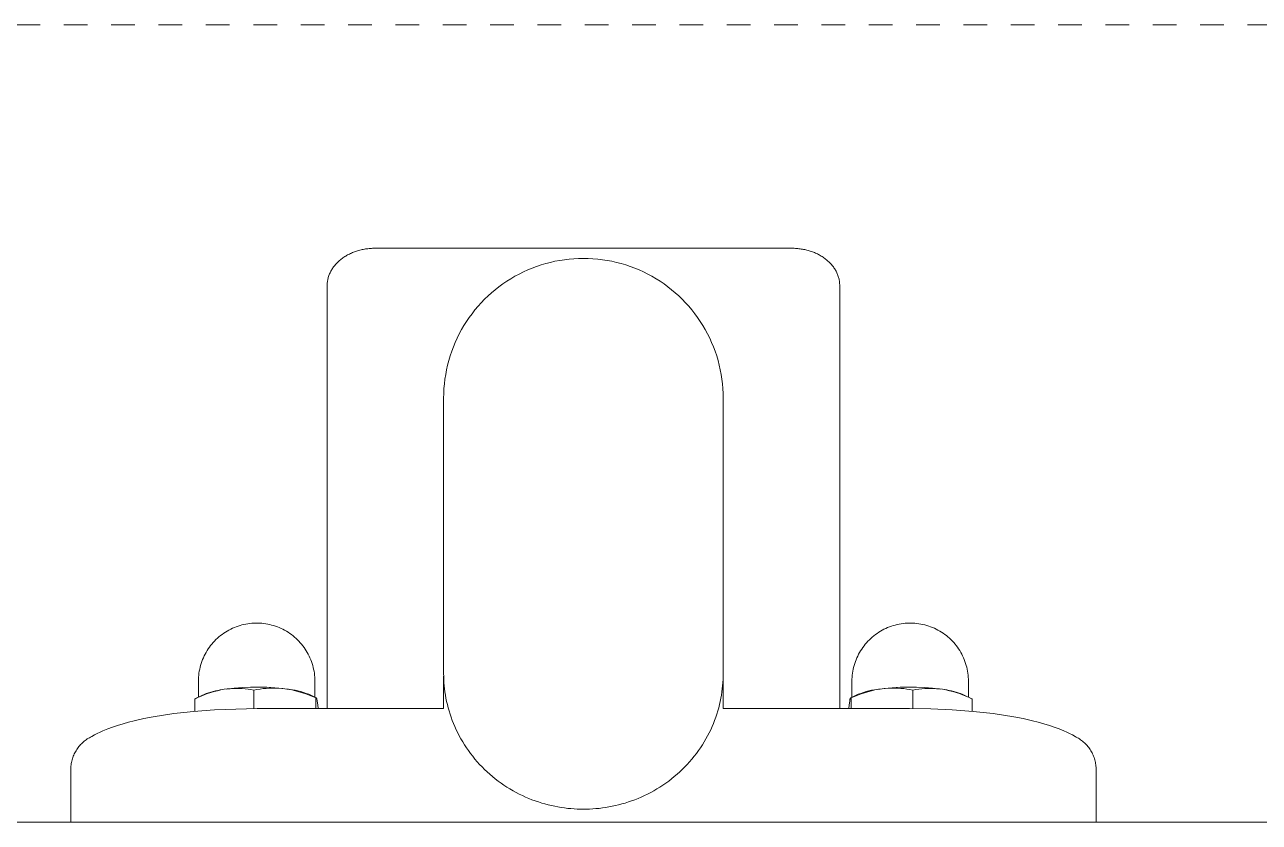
# Model space of a CAD drawing. Header units: inches. Extents: x -10 to 169, y -3 to 129.
# Drawn here: x 58.13 to 63.35, y 68.15 to 71.52 of the extents above; entities that cross this region are included whole.
import ezdxf

# ---------------------------------------------------------------- set-up
doc = ezdxf.new("R2010")
doc.units = ezdxf.units.IN
doc.linetypes.add('HIDDEN', pattern=[1.905, 1.27, -0.635])
doc.layers.add('ZANO_R', color=7, linetype='Continuous', lineweight=0)
doc.layers.add('ZANO_R_przerywana', color=250, linetype='HIDDEN', lineweight=0)

msp = doc.modelspace()

# ---------------------------------------------------------------- linework, layer by layer
at = {"layer": 'ZANO_R'}
for p, q in [((59.54915, 70.567), (59.55393, 70.56818)), ((59.55393, 70.56818), (59.55873, 70.56927)), ((59.55873, 70.56927), (59.56355, 70.57026)), ((59.56355, 70.57026), (59.56839, 70.57115)), ((59.56839, 70.57115), (59.57324, 70.57195)), ((59.57324, 70.57195), (59.57811, 70.57266)), ((59.57811, 70.57266), (59.583, 70.57327)), ((59.583, 70.57327), (59.58789, 70.57378)), ((59.58789, 70.57378), (59.5928, 70.57421)), ((59.5928, 70.57421), (59.59771, 70.57453)), ((59.59771, 70.57453), (59.60263, 70.57477)), ((59.60263, 70.57477), (59.60755, 70.57491)), ((59.60755, 70.57491), (59.61247, 70.57496)), ((59.61247, 70.57496), (59.82155, 70.57496)), ((59.82155, 70.57496), (59.85975, 70.57496)), ((59.85975, 70.57496), (61.12716, 70.57496)), ((61.12716, 70.57496), (61.16535, 70.57496)), ((61.16535, 70.57496), (61.37443, 70.57496)), ((61.37443, 70.57496), (61.37936, 70.57491)), ((61.37936, 70.57491), (61.38428, 70.57478)), ((61.38428, 70.57478), (61.38921, 70.57454)), ((61.38921, 70.57454), (61.39412, 70.57421)), ((61.39412, 70.57421), (61.39903, 70.57379)), ((61.39903, 70.57379), (61.40394, 70.57327)), ((61.40394, 70.57327), (61.40883, 70.57265)), ((61.40883, 70.57265), (61.41371, 70.57194)), ((61.41371, 70.57194), (61.41856, 70.57114)), ((61.41856, 70.57114), (61.42339, 70.57025)), ((61.42339, 70.57025), (61.42821, 70.56926)), ((61.42821, 70.56926), (61.433, 70.56817)), ((61.433, 70.56817), (61.43777, 70.56699)), ((59.45416, 70.51506), (59.45722, 70.51801)), ((59.45722, 70.51801), (59.46035, 70.52088)), ((59.46035, 70.52088), (59.46355, 70.52368)), ((59.46355, 70.52368), (59.46681, 70.5264)), ((59.46681, 70.5264), (59.47013, 70.52905)), ((59.47013, 70.52905), (59.47379, 70.53182)), ((59.47379, 70.53182), (59.47752, 70.53451)), ((59.47752, 70.53451), (59.4813, 70.53711)), ((59.4813, 70.53711), (59.48515, 70.53961)), ((59.48515, 70.53961), (59.48905, 70.54203)), ((59.48905, 70.54203), (59.493, 70.54436)), ((59.493, 70.54436), (59.49701, 70.5466)), ((59.49701, 70.5466), (59.50107, 70.54876)), ((59.50107, 70.54876), (59.50517, 70.55082)), ((59.50517, 70.55082), (59.50932, 70.5528)), ((59.50932, 70.5528), (59.5135, 70.5547)), ((59.5135, 70.5547), (59.51773, 70.5565)), ((59.51773, 70.5565), (59.52199, 70.55822)), ((59.52199, 70.55822), (59.52629, 70.55985)), ((59.52629, 70.55985), (59.53062, 70.5614)), ((59.53062, 70.5614), (59.53498, 70.56287)), ((59.53498, 70.56287), (59.53967, 70.56434)), ((59.53967, 70.56434), (59.5444, 70.56572)), ((59.5444, 70.56572), (59.54915, 70.567)), ((60.33413, 70.51043), (60.35363, 70.51554)), ((60.35363, 70.51554), (60.3733, 70.51998)), ((60.3733, 70.51998), (60.39311, 70.52374)), ((60.39311, 70.52374), (60.41304, 70.52683)), ((60.41304, 70.52683), (60.43306, 70.52924)), ((60.43306, 70.52924), (60.45315, 70.53096)), ((60.45315, 70.53096), (60.47329, 70.53199)), ((60.47329, 70.53199), (60.49345, 70.53233)), ((60.49345, 70.53233), (60.51362, 70.53199)), ((60.51362, 70.53199), (60.53375, 70.53096)), ((60.53375, 70.53096), (60.55385, 70.52924)), ((60.55385, 70.52924), (60.57387, 70.52683)), ((60.57387, 70.52683), (60.59379, 70.52374)), ((60.59379, 70.52374), (60.6136, 70.51998)), ((60.6136, 70.51998), (60.63328, 70.51554)), ((60.63328, 70.51554), (60.65278, 70.51043)), ((61.43777, 70.56699), (61.44252, 70.56571)), ((61.44252, 70.56571), (61.44724, 70.56434)), ((61.44724, 70.56434), (61.45193, 70.56287)), ((61.45193, 70.56287), (61.45629, 70.56141)), ((61.45629, 70.56141), (61.46061, 70.55986)), ((61.46061, 70.55986), (61.46491, 70.55822)), ((61.46491, 70.55822), (61.46917, 70.5565)), ((61.46917, 70.5565), (61.4734, 70.5547)), ((61.4734, 70.5547), (61.47759, 70.55281)), ((61.47759, 70.55281), (61.48174, 70.55083)), ((61.48174, 70.55083), (61.48584, 70.54876)), ((61.48584, 70.54876), (61.4899, 70.5466)), ((61.4899, 70.5466), (61.4939, 70.54436)), ((61.4939, 70.54436), (61.49786, 70.54203)), ((61.49786, 70.54203), (61.50176, 70.53961)), ((61.50176, 70.53961), (61.50561, 70.5371)), ((61.50561, 70.5371), (61.50939, 70.53451)), ((61.50939, 70.53451), (61.51312, 70.53182)), ((61.51312, 70.53182), (61.51677, 70.52905)), ((61.51677, 70.52905), (61.5201, 70.5264)), ((61.5201, 70.5264), (61.52336, 70.52368)), ((61.52336, 70.52368), (61.52656, 70.52088)), ((61.52656, 70.52088), (61.52968, 70.51801)), ((61.52968, 70.51801), (61.53274, 70.51506)), ((59.41824, 70.45991), (59.41966, 70.4637)), ((59.41966, 70.4637), (59.4212, 70.46744)), ((59.4212, 70.46744), (59.42285, 70.47114)), ((59.42285, 70.47114), (59.42461, 70.47478)), ((59.42461, 70.47478), (59.42647, 70.47837)), ((59.42647, 70.47837), (59.4285, 70.48202)), ((59.4285, 70.48202), (59.43063, 70.48561)), ((59.43063, 70.48561), (59.43286, 70.48913)), ((59.43286, 70.48913), (59.4352, 70.49259)), ((59.4352, 70.49259), (59.43763, 70.49599)), ((59.43763, 70.49599), (59.44015, 70.49931)), ((59.44015, 70.49931), (59.44276, 70.50257)), ((59.44276, 70.50257), (59.44545, 70.50576)), ((59.44545, 70.50576), (59.44827, 70.50894)), ((59.44827, 70.50894), (59.45118, 70.51203)), ((59.45118, 70.51203), (59.45416, 70.51506)), ((60.20402, 70.45654), (60.22176, 70.46612)), ((60.22176, 70.46612), (60.23982, 70.47509)), ((60.23982, 70.47509), (60.25818, 70.48344)), ((60.25818, 70.48344), (60.27681, 70.49116)), ((60.27681, 70.49116), (60.29569, 70.49823)), ((60.29569, 70.49823), (60.3148, 70.50466)), ((60.3148, 70.50466), (60.33413, 70.51043)), ((60.65278, 70.51043), (60.6721, 70.50466)), ((60.6721, 70.50466), (60.69122, 70.49823)), ((60.69122, 70.49823), (60.7101, 70.49116)), ((60.7101, 70.49116), (60.72873, 70.48344)), ((60.72873, 70.48344), (60.74709, 70.47509)), ((60.74709, 70.47509), (60.76515, 70.46612)), ((60.76515, 70.46612), (60.78289, 70.45654)), ((61.53274, 70.51506), (61.53573, 70.51204)), ((61.53573, 70.51204), (61.53863, 70.50894)), ((61.53863, 70.50894), (61.54146, 70.50577)), ((61.54146, 70.50577), (61.54415, 70.50258)), ((61.54415, 70.50258), (61.54676, 70.49932)), ((61.54676, 70.49932), (61.54928, 70.49599)), ((61.54928, 70.49599), (61.55171, 70.49259)), ((61.55171, 70.49259), (61.55404, 70.48913)), ((61.55404, 70.48913), (61.55628, 70.48561)), ((61.55628, 70.48561), (61.55841, 70.48202)), ((61.55841, 70.48202), (61.56044, 70.47837)), ((61.56044, 70.47837), (61.5623, 70.47478)), ((61.5623, 70.47478), (61.56406, 70.47114)), ((61.56406, 70.47114), (61.56571, 70.46744)), ((61.56571, 70.46744), (61.56725, 70.4637)), ((61.56725, 70.4637), (61.56867, 70.45991)), ((59.41078, 70.41748), (59.41084, 70.42137)), ((59.41078, 69.197), (59.41078, 70.41748)), ((59.41084, 70.42137), (59.41103, 70.42526)), ((59.41103, 70.42526), (59.41134, 70.42914)), ((59.41134, 70.42914), (59.41177, 70.43301)), ((59.41177, 70.43301), (59.41231, 70.43687)), ((59.41231, 70.43687), (59.41298, 70.44071)), ((59.41298, 70.44071), (59.41377, 70.44452)), ((59.41377, 70.44452), (59.41468, 70.44831)), ((59.41468, 70.44831), (59.41574, 70.45221)), ((59.41574, 70.45221), (59.41693, 70.45608)), ((59.41693, 70.45608), (59.41824, 70.45991)), ((60.12076, 70.39988), (60.13662, 70.41234)), ((60.13662, 70.41234), (60.15289, 70.42424)), ((60.15289, 70.42424), (60.16957, 70.43559)), ((60.16957, 70.43559), (60.18661, 70.44636)), ((60.18661, 70.44636), (60.20402, 70.45654)), ((60.78289, 70.45654), (60.80029, 70.44636)), ((60.80029, 70.44636), (60.81734, 70.43559)), ((60.81734, 70.43559), (60.83401, 70.42424)), ((60.83401, 70.42424), (60.85029, 70.41234)), ((60.85029, 70.41234), (60.86614, 70.39988)), ((61.56867, 70.45991), (61.56998, 70.45608)), ((61.56998, 70.45608), (61.57117, 70.45221)), ((61.57117, 70.45221), (61.57223, 70.44831)), ((61.57223, 70.44831), (61.57314, 70.44452)), ((61.57314, 70.44452), (61.57392, 70.44071)), ((61.57392, 70.44071), (61.57459, 70.43687)), ((61.57459, 70.43687), (61.57514, 70.43301)), ((61.57514, 70.43301), (61.57557, 70.42914)), ((61.57557, 70.42914), (61.57588, 70.42526)), ((61.57588, 70.42526), (61.57607, 70.42137)), ((61.57607, 70.42137), (61.57613, 70.41748)), ((61.57613, 69.197), (61.57613, 70.41748)), ((60.06186, 70.34486), (60.07587, 70.35936)), ((60.07587, 70.35936), (60.09037, 70.37338)), ((60.09037, 70.37338), (60.10534, 70.38689)), ((60.10534, 70.38689), (60.12076, 70.39988)), ((60.86614, 70.39988), (60.88157, 70.38689)), ((60.88157, 70.38689), (60.89654, 70.37338)), ((60.89654, 70.37338), (60.91104, 70.35936)), ((60.91104, 70.35936), (60.92505, 70.34486)), ((60.0229, 70.29861), (60.03536, 70.31447)), ((60.03536, 70.31447), (60.04835, 70.32989)), ((60.04835, 70.32989), (60.06186, 70.34486)), ((60.92505, 70.34486), (60.93856, 70.32989)), ((60.93856, 70.32989), (60.95155, 70.31447)), ((60.95155, 70.31447), (60.96401, 70.29861)), ((59.98888, 70.24862), (59.99965, 70.26567)), ((59.99965, 70.26567), (60.01099, 70.28234)), ((60.01099, 70.28234), (60.0229, 70.29861)), ((60.96401, 70.29861), (60.97592, 70.28234)), ((60.97592, 70.28234), (60.98726, 70.26567)), ((60.98726, 70.26567), (60.99803, 70.24862)), ((59.96014, 70.19541), (59.96911, 70.21347)), ((59.96911, 70.21347), (59.97869, 70.23122)), ((59.97869, 70.23122), (59.98888, 70.24862)), ((60.99803, 70.24862), (61.00821, 70.23122)), ((61.00821, 70.23122), (61.0178, 70.21347)), ((61.0178, 70.21347), (61.02677, 70.19541)), ((59.937, 70.13954), (59.94408, 70.15843)), ((59.94408, 70.15843), (59.95179, 70.17706)), ((59.95179, 70.17706), (59.96014, 70.19541)), ((61.02677, 70.19541), (61.03511, 70.17706)), ((61.03511, 70.17706), (61.04283, 70.15843)), ((61.04283, 70.15843), (61.04991, 70.13954)), ((59.91969, 70.0816), (59.9248, 70.10111)), ((59.9248, 70.10111), (59.93057, 70.12043)), ((59.93057, 70.12043), (59.937, 70.13954)), ((61.04991, 70.13954), (61.05633, 70.12043)), ((61.05633, 70.12043), (61.06211, 70.10111)), ((61.06211, 70.10111), (61.06721, 70.0816)), ((59.91149, 70.04212), (59.91525, 70.06193)), ((59.91525, 70.06193), (59.91969, 70.0816)), ((61.06721, 70.0816), (61.07165, 70.06193)), ((61.07165, 70.06193), (61.07542, 70.04212)), ((59.90428, 69.98208), (59.906, 70.00217)), ((59.906, 70.00217), (59.9084, 70.02219)), ((59.9084, 70.02219), (59.91149, 70.04212)), ((61.07542, 70.04212), (61.0785, 70.02219)), ((61.0785, 70.02219), (61.08091, 70.00217)), ((61.08091, 70.00217), (61.08263, 69.98208)), ((59.9029, 69.94178), (59.90325, 69.96194)), ((59.9029, 69.94178), (59.9029, 69.94171)), ((59.9029, 69.94173), (59.9029, 69.94045)), ((59.90325, 69.96194), (59.90428, 69.98208)), ((61.08263, 69.98208), (61.08366, 69.96194)), ((61.08366, 69.96194), (61.084, 69.94178)), ((61.084, 69.94175), (61.084, 69.94171)), ((61.084, 69.94173), (61.084, 69.94045)), ((59.9029, 69.94045), (59.9029, 69.94029)), ((59.9029, 69.94029), (59.9029, 69.93978)), ((59.9029, 69.93978), (59.9029, 69.9397)), ((59.9029, 69.9397), (59.9029, 69.93878)), ((59.9029, 69.93878), (59.9029, 69.93646)), ((59.9029, 69.93646), (59.9029, 68.77797)), ((61.084, 69.94045), (61.084, 69.94029)), ((61.084, 69.94029), (61.084, 69.93978)), ((61.084, 69.93978), (61.084, 69.9397)), ((61.084, 69.9397), (61.084, 69.93878)), ((61.084, 69.93878), (61.084, 69.93646)), ((61.084, 69.93646), (61.084, 68.77797)), ((59.41078, 68.63056), (59.41078, 69.197)), ((61.57613, 68.63056), (61.57613, 69.197)), ((58.97389, 68.94821), (58.981, 68.95291)), ((58.981, 68.95291), (58.98827, 68.95735)), ((58.98827, 68.95735), (58.99569, 68.96155)), ((58.99569, 68.96155), (59.00325, 68.96548)), ((59.00325, 68.96548), (59.01095, 68.96915)), ((59.01095, 68.96915), (59.01876, 68.97255)), ((59.01876, 68.97255), (59.02669, 68.97568)), ((59.02669, 68.97568), (59.03472, 68.97853)), ((59.03472, 68.97853), (59.04284, 68.9811)), ((59.04284, 68.9811), (59.05105, 68.98339)), ((59.05105, 68.98339), (59.05934, 68.98539)), ((59.05934, 68.98539), (59.06769, 68.98711)), ((59.06769, 68.98711), (59.07609, 68.98853)), ((59.07609, 68.98853), (59.08445, 68.98966)), ((59.08445, 68.98966), (59.09283, 68.99049)), ((59.09283, 68.99049), (59.10125, 68.99104)), ((59.10125, 68.99104), (59.10967, 68.9913)), ((59.10967, 68.9913), (59.1181, 68.99127)), ((59.1181, 68.99127), (59.12653, 68.99095)), ((59.12653, 68.99095), (59.13494, 68.99034)), ((59.13494, 68.99034), (59.14332, 68.98945)), ((59.14332, 68.98945), (59.15167, 68.98827)), ((59.15167, 68.98827), (59.15997, 68.9868)), ((59.15997, 68.9868), (59.16822, 68.98505)), ((59.16822, 68.98505), (59.1764, 68.98302)), ((59.1764, 68.98302), (59.18451, 68.98071)), ((59.18451, 68.98071), (59.19253, 68.97812)), ((59.19253, 68.97812), (59.20046, 68.97526)), ((59.20046, 68.97526), (59.20834, 68.97211)), ((59.20834, 68.97211), (59.21611, 68.96868)), ((59.21611, 68.96868), (59.22375, 68.96499)), ((59.22375, 68.96499), (59.23127, 68.96104)), ((59.23127, 68.96104), (59.23864, 68.95684)), ((59.23864, 68.95684), (59.24586, 68.95238)), ((59.24586, 68.95238), (59.25293, 68.94767)), ((61.73398, 68.94767), (61.74104, 68.95238)), ((61.74104, 68.95238), (61.74827, 68.95684)), ((61.74827, 68.95684), (61.75564, 68.96104)), ((61.75564, 68.96104), (61.76315, 68.96499)), ((61.76315, 68.96499), (61.7708, 68.96868)), ((61.7708, 68.96868), (61.77857, 68.97211)), ((61.77857, 68.97211), (61.78645, 68.97526)), ((61.78645, 68.97526), (61.79438, 68.97812)), ((61.79438, 68.97812), (61.8024, 68.98071)), ((61.8024, 68.98071), (61.81051, 68.98302)), ((61.81051, 68.98302), (61.81869, 68.98505)), ((61.81869, 68.98505), (61.82694, 68.9868)), ((61.82694, 68.9868), (61.83524, 68.98827)), ((61.83524, 68.98827), (61.84359, 68.98945)), ((61.84359, 68.98945), (61.85197, 68.99034)), ((61.85197, 68.99034), (61.86038, 68.99095)), ((61.86038, 68.99095), (61.8688, 68.99127)), ((61.8688, 68.99127), (61.87723, 68.9913)), ((61.87723, 68.9913), (61.88566, 68.99104)), ((61.88566, 68.99104), (61.89407, 68.99049)), ((61.89407, 68.99049), (61.90246, 68.98966)), ((61.90246, 68.98966), (61.91082, 68.98853)), ((61.91082, 68.98853), (61.91922, 68.98711)), ((61.91922, 68.98711), (61.92757, 68.98539)), ((61.92757, 68.98539), (61.93585, 68.98339)), ((61.93585, 68.98339), (61.94406, 68.9811)), ((61.94406, 68.9811), (61.95219, 68.97853)), ((61.95219, 68.97853), (61.96022, 68.97568)), ((61.96022, 68.97568), (61.96815, 68.97255)), ((61.96815, 68.97255), (61.97596, 68.96915)), ((61.97596, 68.96915), (61.98365, 68.96548)), ((61.98365, 68.96548), (61.99122, 68.96155)), ((61.99122, 68.96155), (61.99864, 68.95735)), ((61.99864, 68.95735), (62.00591, 68.95291)), ((62.00591, 68.95291), (62.01302, 68.94821)), ((58.91835, 68.89576), (58.92368, 68.90241)), ((58.92368, 68.90241), (58.92923, 68.90887)), ((58.92923, 68.90887), (58.93501, 68.91514)), ((58.93501, 68.91514), (58.941, 68.9212)), ((58.941, 68.9212), (58.94719, 68.92705)), ((58.94719, 68.92705), (58.95359, 68.93269)), ((58.95359, 68.93269), (58.96018, 68.93809)), ((58.96018, 68.93809), (58.96694, 68.94327)), ((58.96694, 68.94327), (58.97389, 68.94821)), ((59.25293, 68.94767), (59.25983, 68.94273)), ((59.25983, 68.94273), (59.26655, 68.93754)), ((59.26655, 68.93754), (59.27309, 68.93213)), ((59.27309, 68.93213), (59.27944, 68.9265)), ((59.27944, 68.9265), (59.2856, 68.92065)), ((59.2856, 68.92065), (59.29154, 68.9146)), ((59.29154, 68.9146), (59.29728, 68.90834)), ((59.29728, 68.90834), (59.30279, 68.90188)), ((59.30279, 68.90188), (59.30808, 68.89525)), ((61.67882, 68.89525), (61.68411, 68.90188)), ((61.68411, 68.90188), (61.68963, 68.90834)), ((61.68963, 68.90834), (61.69536, 68.9146)), ((61.69536, 68.9146), (61.70131, 68.92065)), ((61.70131, 68.92065), (61.70746, 68.9265)), ((61.70746, 68.9265), (61.71381, 68.93213)), ((61.71381, 68.93213), (61.72036, 68.93754)), ((61.72036, 68.93754), (61.72708, 68.94273)), ((61.72708, 68.94273), (61.73398, 68.94767)), ((62.01302, 68.94821), (62.01996, 68.94327)), ((62.01996, 68.94327), (62.02673, 68.93809)), ((62.02673, 68.93809), (62.03332, 68.93269)), ((62.03332, 68.93269), (62.03971, 68.92705)), ((62.03971, 68.92705), (62.04591, 68.9212)), ((62.04591, 68.9212), (62.0519, 68.91514)), ((62.0519, 68.91514), (62.05768, 68.90887)), ((62.05768, 68.90887), (62.06323, 68.90241)), ((62.06323, 68.90241), (62.06856, 68.89576)), ((58.88791, 68.84461), (58.89148, 68.85235)), ((58.89148, 68.85235), (58.89532, 68.85996)), ((58.89532, 68.85996), (58.89943, 68.86743)), ((58.89943, 68.86743), (58.90379, 68.87475)), ((58.90379, 68.87475), (58.9084, 68.88192)), ((58.9084, 68.88192), (58.91325, 68.88892)), ((58.91325, 68.88892), (58.91835, 68.89576)), ((59.30808, 68.89525), (59.31314, 68.88843)), ((59.31314, 68.88843), (59.31796, 68.88144)), ((59.31796, 68.88144), (59.32254, 68.87429)), ((59.32254, 68.87429), (59.32686, 68.86699)), ((59.32686, 68.86699), (59.33093, 68.85954)), ((59.33093, 68.85954), (59.33475, 68.85195)), ((59.33475, 68.85195), (59.33829, 68.84424)), ((61.64861, 68.84424), (61.65216, 68.85195)), ((61.65216, 68.85195), (61.65597, 68.85954)), ((61.65597, 68.85954), (61.66005, 68.86699)), ((61.66005, 68.86699), (61.66437, 68.87429)), ((61.66437, 68.87429), (61.66895, 68.88144)), ((61.66895, 68.88144), (61.67377, 68.88843)), ((61.67377, 68.88843), (61.67882, 68.89525)), ((62.06856, 68.89576), (62.07366, 68.88892)), ((62.07366, 68.88892), (62.07851, 68.88192)), ((62.07851, 68.88192), (62.08312, 68.87475)), ((62.08312, 68.87475), (62.08748, 68.86743)), ((62.08748, 68.86743), (62.09158, 68.85996)), ((62.09158, 68.85996), (62.09543, 68.85235)), ((62.09543, 68.85235), (62.099, 68.84461)), ((58.87064, 68.78766), (58.87225, 68.79603)), ((58.87225, 68.79603), (58.87415, 68.80434)), ((58.87415, 68.80434), (58.87634, 68.81257)), ((58.87634, 68.81257), (58.87881, 68.82073)), ((58.87881, 68.82073), (58.88157, 68.82879)), ((58.88157, 68.82879), (58.8846, 68.83676)), ((58.8846, 68.83676), (58.88791, 68.84461)), ((59.33829, 68.84424), (59.34157, 68.83641)), ((59.34157, 68.83641), (59.34458, 68.82847)), ((59.34458, 68.82847), (59.34731, 68.82044)), ((59.34731, 68.82044), (59.34977, 68.81231)), ((59.34977, 68.81231), (59.35194, 68.8041)), ((59.35194, 68.8041), (59.35383, 68.79583)), ((59.35383, 68.79583), (59.35543, 68.78749)), ((61.63148, 68.78749), (61.63308, 68.79583)), ((61.63308, 68.79583), (61.63497, 68.8041)), ((61.63497, 68.8041), (61.63714, 68.81231)), ((61.63714, 68.81231), (61.63959, 68.82044)), ((61.63959, 68.82044), (61.64233, 68.82847)), ((61.64233, 68.82847), (61.64533, 68.83641)), ((61.64533, 68.83641), (61.64861, 68.84424)), ((62.099, 68.84461), (62.10231, 68.83676)), ((62.10231, 68.83676), (62.10534, 68.82879)), ((62.10534, 68.82879), (62.10809, 68.82073)), ((62.10809, 68.82073), (62.11057, 68.81257)), ((62.11057, 68.81257), (62.11276, 68.80434)), ((62.11276, 68.80434), (62.11466, 68.79603)), ((62.11466, 68.79603), (62.11627, 68.78766)), ((58.86695, 68.74526), (58.8671, 68.75378)), ((58.86695, 68.6781), (58.86695, 68.74526)), ((58.8671, 68.75378), (58.86755, 68.76229)), ((58.86755, 68.76229), (58.86828, 68.77078)), ((58.86828, 68.77078), (58.86931, 68.77924)), ((58.86931, 68.77924), (58.87064, 68.78766)), ((59.35543, 68.78749), (59.35674, 68.77911)), ((59.35674, 68.77911), (59.35776, 68.77068)), ((59.35776, 68.77068), (59.3585, 68.76222)), ((59.3585, 68.76222), (59.35893, 68.75374)), ((59.35893, 68.75374), (59.35908, 68.74526)), ((59.35908, 68.74526), (59.35908, 68.6781)), ((59.90305, 68.76524), (59.9029, 68.77797)), ((59.9029, 68.63056), (59.9029, 68.76741)), ((59.90349, 68.75241), (59.90305, 68.76524)), ((59.90424, 68.73948), (59.90349, 68.75241)), ((61.08342, 68.75241), (61.08267, 68.73948)), ((61.08386, 68.76524), (61.08342, 68.75241)), ((61.084, 68.77797), (61.08386, 68.76524)), ((61.084, 68.63056), (61.084, 68.76741)), ((61.62783, 68.74526), (61.62797, 68.75374)), ((61.62783, 68.6781), (61.62783, 68.74526)), ((61.62797, 68.75374), (61.62841, 68.76222)), ((61.62841, 68.76222), (61.62914, 68.77068)), ((61.62914, 68.77068), (61.63017, 68.77911)), ((61.63017, 68.77911), (61.63148, 68.78749)), ((62.11627, 68.78766), (62.11759, 68.77924)), ((62.11759, 68.77924), (62.11863, 68.77078)), ((62.11863, 68.77078), (62.11936, 68.76229)), ((62.11936, 68.76229), (62.11981, 68.75378)), ((62.11981, 68.75378), (62.11995, 68.74526)), ((62.11995, 68.74526), (62.11995, 68.6781)), ((58.89105, 68.68953), (58.9004, 68.69314)), ((58.90537, 68.69303), (58.8916, 68.68798)), ((58.9004, 68.69314), (58.90986, 68.69646)), ((58.9193, 68.69762), (58.90537, 68.69303)), ((58.90986, 68.69646), (58.91942, 68.69948)), ((58.93337, 68.70174), (58.9193, 68.69762)), ((58.91942, 68.69948), (58.92907, 68.70219)), ((58.92907, 68.70219), (58.9388, 68.7046)), ((58.94758, 68.70538), (58.93337, 68.70174)), ((58.9388, 68.7046), (58.9486, 68.70671)), ((58.9619, 68.70855), (58.94758, 68.70538)), ((58.9486, 68.70671), (58.95846, 68.7085)), ((58.95846, 68.7085), (58.96838, 68.70998)), ((58.97632, 68.71124), (58.9619, 68.70855)), ((58.98877, 68.7128), (58.97632, 68.71124)), ((58.98422, 68.71239), (59.0183, 68.71622)), ((59.00127, 68.71394), (58.98877, 68.7128)), ((59.0138, 68.71466), (59.00127, 68.71394)), ((59.02635, 68.71497), (59.0138, 68.71466)), ((59.0183, 68.71622), (59.05249, 68.71889)), ((59.0389, 68.71485), (59.02635, 68.71497)), ((59.05145, 68.71432), (59.0389, 68.71485)), ((59.06396, 68.71337), (59.05145, 68.71432)), ((59.05249, 68.71889), (59.08675, 68.72039)), ((59.07644, 68.712), (59.06396, 68.71337)), ((59.08886, 68.71021), (59.07644, 68.712)), ((59.08675, 68.72039), (59.12104, 68.72072)), ((59.10122, 68.70801), (59.08886, 68.71021)), ((59.11414, 68.71045), (59.10122, 68.70801)), ((59.10122, 68.70801), (59.10122, 68.63053)), ((59.12713, 68.71248), (59.11414, 68.71045)), ((59.12104, 68.72072), (59.15532, 68.71988)), ((59.14018, 68.7141), (59.12713, 68.71248)), ((59.15327, 68.71529), (59.14018, 68.7141)), ((59.16639, 68.71607), (59.15327, 68.71529)), ((59.15532, 68.71988), (59.18955, 68.71787)), ((59.17954, 68.71644), (59.16639, 68.71607)), ((59.19268, 68.71638), (59.17954, 68.71644)), ((59.18955, 68.71787), (59.22369, 68.7147)), ((59.20582, 68.7159), (59.19268, 68.71638)), ((59.21894, 68.71501), (59.20582, 68.7159)), ((59.23202, 68.71369), (59.21894, 68.71501)), ((59.24704, 68.71131), (59.23202, 68.71369)), ((59.24037, 68.71259), (59.25225, 68.71117)), ((59.26198, 68.70845), (59.24704, 68.71131)), ((59.25225, 68.71117), (59.26408, 68.70934)), ((59.27682, 68.70509), (59.26198, 68.70845)), ((59.26408, 68.70934), (59.27584, 68.70712)), ((59.27584, 68.70712), (59.28752, 68.7045)), ((59.29153, 68.70126), (59.27682, 68.70509)), ((59.28752, 68.7045), (59.2991, 68.70149)), ((59.30612, 68.69694), (59.29153, 68.70126)), ((59.2991, 68.70149), (59.31057, 68.6981)), ((59.32056, 68.69215), (59.30612, 68.69694)), ((59.31057, 68.6981), (59.32193, 68.69432)), ((59.33483, 68.6869), (59.32056, 68.69215)), ((59.32193, 68.69432), (59.33315, 68.69016)), ((59.33315, 68.69016), (59.34422, 68.68562)), ((59.90529, 68.72645), (59.90424, 68.73948)), ((59.90667, 68.71335), (59.90529, 68.72645)), ((59.90836, 68.70018), (59.90667, 68.71335)), ((59.91039, 68.68694), (59.90836, 68.70018)), ((61.07854, 68.70018), (61.07651, 68.68694)), ((61.08024, 68.71335), (61.07854, 68.70018)), ((61.08162, 68.72645), (61.08024, 68.71335)), ((61.08267, 68.73948), (61.08162, 68.72645)), ((61.65376, 68.69016), (61.64269, 68.68562)), ((61.65208, 68.6869), (61.66635, 68.69215)), ((61.66498, 68.69432), (61.65376, 68.69016)), ((61.67633, 68.6981), (61.66498, 68.69432)), ((61.66635, 68.69215), (61.68079, 68.69694)), ((61.68781, 68.70149), (61.67633, 68.6981)), ((61.68079, 68.69694), (61.69537, 68.70126)), ((61.69939, 68.7045), (61.68781, 68.70149)), ((61.69537, 68.70126), (61.71009, 68.70509)), ((61.71107, 68.70712), (61.69939, 68.7045)), ((61.71009, 68.70509), (61.72493, 68.70845)), ((61.72283, 68.70934), (61.71107, 68.70712)), ((61.73465, 68.71117), (61.72283, 68.70934)), ((61.72493, 68.70845), (61.73986, 68.71131)), ((61.74654, 68.71259), (61.73465, 68.71117)), ((61.73986, 68.71131), (61.75489, 68.71369)), ((61.75489, 68.71369), (61.76797, 68.71501)), ((61.79736, 68.71787), (61.76321, 68.7147)), ((61.76797, 68.71501), (61.78109, 68.7159)), ((61.78109, 68.7159), (61.79422, 68.71638)), ((61.79422, 68.71638), (61.80737, 68.71644)), ((61.83159, 68.71988), (61.79736, 68.71787)), ((61.80737, 68.71644), (61.82051, 68.71607)), ((61.82051, 68.71607), (61.83364, 68.71529)), ((61.86587, 68.72072), (61.83159, 68.71988)), ((61.83364, 68.71529), (61.84673, 68.7141)), ((61.84673, 68.7141), (61.85978, 68.71248)), ((61.85978, 68.71248), (61.87277, 68.71045)), ((61.90016, 68.72039), (61.86587, 68.72072)), ((61.87277, 68.71045), (61.88569, 68.70801)), ((61.88569, 68.70801), (61.89804, 68.71021)), ((61.88569, 68.70801), (61.88569, 68.63053)), ((61.89804, 68.71021), (61.91047, 68.712)), ((61.93442, 68.71889), (61.90016, 68.72039)), ((61.91047, 68.712), (61.92295, 68.71337)), ((61.92295, 68.71337), (61.93546, 68.71432)), ((61.96861, 68.71622), (61.93442, 68.71889)), ((61.93546, 68.71432), (61.948, 68.71485)), ((61.948, 68.71485), (61.96055, 68.71497)), ((61.96055, 68.71497), (61.9731, 68.71466)), ((62.00268, 68.71239), (61.96861, 68.71622)), ((61.9731, 68.71466), (61.98563, 68.71394)), ((61.98563, 68.71394), (61.99813, 68.7128)), ((61.99813, 68.7128), (62.01059, 68.71124)), ((62.01059, 68.71124), (62.02501, 68.70855)), ((62.02845, 68.7085), (62.01853, 68.70998)), ((62.02501, 68.70855), (62.03933, 68.70538)), ((62.03831, 68.70671), (62.02845, 68.7085)), ((62.04811, 68.7046), (62.03831, 68.70671)), ((62.03933, 68.70538), (62.05353, 68.70174)), ((62.05784, 68.70219), (62.04811, 68.7046)), ((62.05353, 68.70174), (62.06761, 68.69762)), ((62.06749, 68.69948), (62.05784, 68.70219)), ((62.07705, 68.69646), (62.06749, 68.69948)), ((62.06761, 68.69762), (62.08154, 68.69303)), ((62.08651, 68.69314), (62.07705, 68.69646)), ((62.08154, 68.69303), (62.09531, 68.68798)), ((62.09586, 68.68953), (62.08651, 68.69314)), ((58.86461, 68.6765), (58.85142, 68.67009)), ((58.85142, 68.67009), (58.85196, 68.6705)), ((58.85142, 68.61865), (58.85142, 68.67009)), ((58.85196, 68.6705), (58.88181, 68.68562)), ((58.85214, 68.67058), (58.85254, 68.67063)), ((58.87801, 68.68247), (58.86461, 68.6765)), ((58.8916, 68.68798), (58.87801, 68.68247)), ((58.88181, 68.68562), (58.89105, 68.68953)), ((59.34892, 68.68118), (59.33483, 68.6869)), ((59.34422, 68.68562), (59.36427, 68.67547)), ((59.36282, 68.675), (59.34892, 68.68118)), ((59.36287, 68.67504), (59.36282, 68.675)), ((59.36282, 68.63056), (59.36282, 68.675)), ((59.36291, 68.67509), (59.36287, 68.67504)), ((59.36296, 68.67513), (59.36291, 68.67509)), ((59.363, 68.67517), (59.36296, 68.67513)), ((59.36305, 68.6752), (59.363, 68.67517)), ((59.36309, 68.67524), (59.36305, 68.6752)), ((59.36314, 68.67527), (59.36309, 68.67524)), ((59.36318, 68.6753), (59.36314, 68.67527)), ((59.36323, 68.67533), (59.36318, 68.6753)), ((59.36327, 68.67536), (59.36323, 68.67533)), ((59.36332, 68.67539), (59.36327, 68.67536)), ((59.36336, 68.67541), (59.36332, 68.67539)), ((59.36339, 68.67542), (59.36336, 68.67541)), ((59.36341, 68.67543), (59.36339, 68.67542)), ((59.36343, 68.67544), (59.36341, 68.67543)), ((59.36345, 68.67545), (59.36343, 68.67544)), ((59.36348, 68.67546), (59.36345, 68.67545)), ((59.3635, 68.67547), (59.36348, 68.67546)), ((59.36352, 68.67548), (59.3635, 68.67547)), ((59.36354, 68.67549), (59.36352, 68.67548)), ((59.36357, 68.6755), (59.36354, 68.67549)), ((59.36359, 68.6755), (59.36357, 68.6755)), ((59.36361, 68.67551), (59.36359, 68.6755)), ((59.36363, 68.67551), (59.36361, 68.67551)), ((59.36366, 68.67552), (59.36363, 68.67551)), ((59.36368, 68.67552), (59.36366, 68.67552)), ((59.3637, 68.67553), (59.36368, 68.67552)), ((59.36373, 68.67553), (59.3637, 68.67553)), ((59.36375, 68.67554), (59.36373, 68.67553)), ((59.36377, 68.67554), (59.36375, 68.67554)), ((59.36379, 68.67554), (59.36377, 68.67554)), ((59.36382, 68.67554), (59.36379, 68.67554)), ((59.36384, 68.67554), (59.36382, 68.67554)), ((59.36386, 68.67554), (59.36384, 68.67554)), ((59.36388, 68.67554), (59.36386, 68.67554)), ((59.36391, 68.67554), (59.36388, 68.67554)), ((59.36393, 68.67554), (59.36391, 68.67554)), ((59.36395, 68.67554), (59.36393, 68.67554)), ((59.36398, 68.67554), (59.36395, 68.67554)), ((59.364, 68.67554), (59.36398, 68.67554)), ((59.36402, 68.67553), (59.364, 68.67554)), ((59.36404, 68.67553), (59.36402, 68.67553)), ((59.36407, 68.67553), (59.36404, 68.67553)), ((59.36409, 68.67552), (59.36407, 68.67553)), ((59.36411, 68.67552), (59.36409, 68.67552)), ((59.36413, 68.67551), (59.36411, 68.67552)), ((59.36416, 68.6755), (59.36413, 68.67551)), ((59.36418, 68.6755), (59.36416, 68.6755)), ((59.3642, 68.67549), (59.36418, 68.6755)), ((59.36423, 68.67548), (59.3642, 68.67549)), ((59.36425, 68.67547), (59.36423, 68.67548)), ((59.36427, 68.67546), (59.36425, 68.67547)), ((59.36429, 68.67545), (59.36427, 68.67546)), ((59.36432, 68.67544), (59.36429, 68.67545)), ((59.36434, 68.67543), (59.36432, 68.67544)), ((59.36436, 68.67542), (59.36434, 68.67543)), ((59.36438, 68.67541), (59.36436, 68.67542)), ((59.36441, 68.6754), (59.36438, 68.67541)), ((59.36443, 68.67538), (59.36441, 68.6754)), ((59.36445, 68.67537), (59.36443, 68.67538)), ((59.36448, 68.67536), (59.36445, 68.67537)), ((59.3645, 68.67534), (59.36448, 68.67536)), ((59.36454, 68.67531), (59.3645, 68.67534)), ((59.36459, 68.67528), (59.36454, 68.67531)), ((59.36464, 68.67524), (59.36459, 68.67528)), ((59.36468, 68.67521), (59.36464, 68.67524)), ((59.36473, 68.67517), (59.36468, 68.67521)), ((59.36477, 68.67512), (59.36473, 68.67517)), ((59.36482, 68.67508), (59.36477, 68.67512)), ((59.36486, 68.67503), (59.36482, 68.67508)), ((59.36491, 68.67498), (59.36486, 68.67503)), ((59.36496, 68.67493), (59.36491, 68.67498)), ((59.365, 68.67488), (59.36496, 68.67493)), ((59.36505, 68.67482), (59.365, 68.67488)), ((59.36509, 68.67476), (59.36505, 68.67482)), ((59.36514, 68.6747), (59.36509, 68.67476)), ((59.36518, 68.67463), (59.36514, 68.6747)), ((59.36528, 68.6745), (59.36518, 68.67463)), ((59.36537, 68.67435), (59.36528, 68.6745)), ((59.36546, 68.6742), (59.36537, 68.67435)), ((59.36555, 68.67403), (59.36546, 68.6742)), ((59.36564, 68.67386), (59.36555, 68.67403)), ((59.36574, 68.67367), (59.36564, 68.67386)), ((59.36583, 68.67347), (59.36574, 68.67367)), ((59.36592, 68.67327), (59.36583, 68.67347)), ((59.3661, 68.67282), (59.36592, 68.67327)), ((59.36629, 68.67233), (59.3661, 68.67282)), ((59.36647, 68.6718), (59.36629, 68.67233)), ((59.36666, 68.67122), (59.36647, 68.6718)), ((59.36685, 68.67059), (59.36666, 68.67122)), ((59.36722, 68.66921), (59.36685, 68.67059)), ((59.36759, 68.66763), (59.36722, 68.66921)), ((59.36797, 68.66585), (59.36759, 68.66763)), ((59.36872, 68.66172), (59.36797, 68.66585)), ((59.37082, 68.64617), (59.36872, 68.66172)), ((59.3724, 68.63056), (59.37082, 68.64617)), ((59.91276, 68.67365), (59.91039, 68.68694)), ((59.91547, 68.66033), (59.91276, 68.67365)), ((59.91853, 68.64697), (59.91547, 68.66033)), ((59.92193, 68.6336), (59.91853, 68.64697)), ((61.06838, 68.64697), (61.06497, 68.6336)), ((61.07144, 68.66033), (61.06838, 68.64697)), ((61.07415, 68.67365), (61.07144, 68.66033)), ((61.07651, 68.68694), (61.07415, 68.67365)), ((61.61451, 68.63056), (61.61609, 68.64617)), ((61.61609, 68.64617), (61.61819, 68.66172)), ((61.61819, 68.66172), (61.61894, 68.66585)), ((61.61894, 68.66585), (61.61932, 68.66763)), ((61.61932, 68.66763), (61.61969, 68.66921)), ((61.61969, 68.66921), (61.62006, 68.67059)), ((61.62006, 68.67059), (61.62025, 68.67122)), ((61.62025, 68.67122), (61.62043, 68.6718)), ((61.62043, 68.6718), (61.62062, 68.67233)), ((61.62062, 68.67233), (61.6208, 68.67282)), ((61.6208, 68.67282), (61.62099, 68.67327)), ((61.62099, 68.67327), (61.62108, 68.67347)), ((61.62108, 68.67347), (61.62117, 68.67367)), ((61.62117, 68.67367), (61.62126, 68.67386)), ((61.62126, 68.67386), (61.62136, 68.67403)), ((61.62136, 68.67403), (61.62145, 68.6742)), ((61.62145, 68.6742), (61.62154, 68.67435)), ((61.62154, 68.67435), (61.62163, 68.6745)), ((61.62163, 68.6745), (61.62172, 68.67463)), ((61.62172, 68.67463), (61.62177, 68.6747)), ((61.62177, 68.6747), (61.62181, 68.67476)), ((61.62181, 68.67476), (61.62186, 68.67482)), ((61.62186, 68.67482), (61.62191, 68.67488)), ((61.62191, 68.67488), (61.62195, 68.67493)), ((61.62195, 68.67493), (61.622, 68.67498)), ((61.622, 68.67498), (61.62204, 68.67503)), ((61.62204, 68.67503), (61.62209, 68.67508)), ((61.62209, 68.67508), (61.62213, 68.67512)), ((61.62213, 68.67512), (61.62218, 68.67517)), ((61.62218, 68.67517), (61.62223, 68.67521)), ((61.62223, 68.67521), (61.62227, 68.67524)), ((61.62227, 68.67524), (61.62232, 68.67528)), ((61.62232, 68.67528), (61.62236, 68.67531)), ((61.62236, 68.67531), (61.62241, 68.67534)), ((61.62241, 68.67534), (61.62243, 68.67536)), ((61.62243, 68.67536), (61.62245, 68.67537)), ((61.62245, 68.67537), (61.62248, 68.67538)), ((61.62248, 68.67538), (61.6225, 68.6754)), ((61.6225, 68.6754), (61.62252, 68.67541)), ((61.62252, 68.67541), (61.62255, 68.67542)), ((61.62255, 68.67542), (61.62257, 68.67543)), ((61.62257, 68.67543), (61.62259, 68.67544)), ((61.62259, 68.67544), (61.62261, 68.67545)), ((61.62261, 68.67545), (61.62264, 68.67546)), ((61.62264, 68.67547), (61.64269, 68.68562)), ((61.62264, 68.67546), (61.62266, 68.67547)), ((61.62266, 68.67547), (61.62268, 68.67548)), ((61.62268, 68.67548), (61.6227, 68.67549)), ((61.6227, 68.67549), (61.62273, 68.6755)), ((61.62273, 68.6755), (61.62275, 68.6755)), ((61.62275, 68.6755), (61.62277, 68.67551)), ((61.62277, 68.67551), (61.6228, 68.67552)), ((61.6228, 68.67552), (61.62282, 68.67552)), ((61.62282, 68.67552), (61.62284, 68.67553)), ((61.62284, 68.67553), (61.62286, 68.67553)), ((61.62286, 68.67553), (61.62289, 68.67553)), ((61.62289, 68.67553), (61.62291, 68.67554)), ((61.62291, 68.67554), (61.62293, 68.67554)), ((61.62293, 68.67554), (61.62296, 68.67554)), ((61.62296, 68.67554), (61.62298, 68.67554)), ((61.62298, 68.67554), (61.623, 68.67554)), ((61.623, 68.67554), (61.62302, 68.67554)), ((61.62302, 68.67554), (61.62305, 68.67554)), ((61.62305, 68.67554), (61.62307, 68.67554)), ((61.62307, 68.67554), (61.62309, 68.67554)), ((61.62309, 68.67554), (61.62311, 68.67554)), ((61.62311, 68.67554), (61.62314, 68.67554)), ((61.62314, 68.67554), (61.62316, 68.67554)), ((61.62316, 68.67554), (61.62318, 68.67553)), ((61.62318, 68.67553), (61.6232, 68.67553)), ((61.6232, 68.67553), (61.62323, 68.67552)), ((61.62323, 68.67552), (61.62325, 68.67552)), ((61.62325, 68.67552), (61.62327, 68.67551)), ((61.62327, 68.67551), (61.6233, 68.67551)), ((61.6233, 68.67551), (61.62332, 68.6755)), ((61.62332, 68.6755), (61.62334, 68.6755)), ((61.62334, 68.6755), (61.62336, 68.67549)), ((61.62336, 68.67549), (61.62339, 68.67548)), ((61.62339, 68.67548), (61.62341, 68.67547)), ((61.62341, 68.67547), (61.62343, 68.67546)), ((61.62343, 68.67546), (61.62345, 68.67545)), ((61.62345, 68.67545), (61.62348, 68.67544)), ((61.62348, 68.67544), (61.6235, 68.67543)), ((61.6235, 68.67543), (61.62352, 68.67542)), ((61.62352, 68.67542), (61.62354, 68.67541)), ((61.62354, 68.67541), (61.62359, 68.67539)), ((61.62359, 68.67539), (61.62364, 68.67536)), ((61.62364, 68.67536), (61.62368, 68.67533)), ((61.62368, 68.67533), (61.62373, 68.6753)), ((61.62373, 68.6753), (61.62377, 68.67527)), ((61.62377, 68.67527), (61.62382, 68.67524)), ((61.62382, 68.67524), (61.62386, 68.6752)), ((61.62386, 68.6752), (61.62391, 68.67517)), ((61.62391, 68.67517), (61.62395, 68.67513)), ((61.62395, 68.67513), (61.624, 68.67509)), ((61.624, 68.67509), (61.62404, 68.67504)), ((61.62404, 68.67504), (61.62409, 68.675)), ((61.62409, 68.675), (61.63799, 68.68118)), ((61.62409, 68.63056), (61.62409, 68.675)), ((61.63799, 68.68118), (61.65208, 68.6869)), ((62.09531, 68.68798), (62.1089, 68.68247)), ((62.10509, 68.68562), (62.09586, 68.68953)), ((62.10509, 68.68562), (62.13495, 68.6705)), ((62.1089, 68.68247), (62.1223, 68.6765)), ((62.1223, 68.6765), (62.13549, 68.67009)), ((62.13476, 68.67058), (62.13437, 68.67063)), ((62.13549, 68.67009), (62.13495, 68.6705)), ((62.13549, 68.61865), (62.13549, 68.67009)), ((58.59601, 68.57853), (58.63569, 68.5874)), ((58.63569, 68.5874), (58.6756, 68.59514)), ((58.6756, 68.59514), (58.71915, 68.60243)), ((58.71915, 68.60243), (58.76285, 68.6087)), ((58.76285, 68.6087), (58.80468, 68.61383)), ((58.80468, 68.61383), (58.8466, 68.6182)), ((58.8466, 68.6182), (58.93425, 68.62505)), ((58.93425, 68.62505), (59.1155, 68.63056)), ((59.1155, 68.63056), (59.9029, 68.63056)), ((59.9257, 68.62023), (59.92193, 68.6336)), ((59.92982, 68.60686), (59.9257, 68.62023)), ((59.93431, 68.59352), (59.92982, 68.60686)), ((59.93915, 68.58021), (59.93431, 68.59352)), ((61.0526, 68.59352), (61.04775, 68.58021)), ((61.05709, 68.60686), (61.0526, 68.59352)), ((61.06121, 68.62023), (61.05709, 68.60686)), ((61.06497, 68.6336), (61.06121, 68.62023)), ((61.084, 68.63056), (61.87141, 68.63056)), ((61.87141, 68.63056), (61.96116, 68.62924)), ((61.96116, 68.62924), (62.05082, 68.62512)), ((62.05082, 68.62512), (62.14031, 68.6182)), ((62.14031, 68.6182), (62.18223, 68.61383)), ((62.18223, 68.61383), (62.22405, 68.6087)), ((62.22405, 68.6087), (62.26776, 68.60243)), ((62.26776, 68.60243), (62.31131, 68.59514)), ((62.31131, 68.59514), (62.35122, 68.5874)), ((62.35122, 68.5874), (62.39089, 68.57853)), ((58.45139, 68.53056), (58.46356, 68.53602)), ((58.46356, 68.53602), (58.48383, 68.54435)), ((58.48383, 68.54435), (58.50437, 68.55198)), ((58.50437, 68.55198), (58.52515, 68.55892)), ((58.52515, 68.55892), (58.54861, 68.56603)), ((58.54861, 68.56603), (58.57223, 68.57257)), ((58.57223, 68.57257), (58.59601, 68.57853)), ((59.94437, 68.56695), (59.93915, 68.58021)), ((59.94995, 68.55375), (59.94437, 68.56695)), ((59.95589, 68.54063), (59.94995, 68.55375)), ((59.9622, 68.5276), (59.95589, 68.54063)), ((61.03102, 68.54063), (61.02471, 68.5276)), ((61.03696, 68.55375), (61.03102, 68.54063)), ((61.04254, 68.56695), (61.03696, 68.55375)), ((61.04775, 68.58021), (61.04254, 68.56695)), ((62.39089, 68.57853), (62.41467, 68.57257)), ((62.41467, 68.57257), (62.4383, 68.56603)), ((62.4383, 68.56603), (62.46176, 68.55892)), ((62.46176, 68.55892), (62.48254, 68.55198)), ((62.48254, 68.55198), (62.50308, 68.54435)), ((62.50308, 68.54435), (62.52334, 68.53602)), ((62.52334, 68.53602), (62.53552, 68.53056)), ((58.36917, 68.47744), (58.37285, 68.48127)), ((58.37285, 68.48127), (58.37667, 68.48497)), ((58.37667, 68.48497), (58.38061, 68.48853)), ((58.38061, 68.48853), (58.38468, 68.49196)), ((58.38468, 68.49196), (58.38885, 68.49525)), ((58.38885, 68.49525), (58.39314, 68.49839)), ((58.39314, 68.49839), (58.39754, 68.50138)), ((58.39754, 68.50138), (58.40203, 68.50421)), ((58.40203, 68.50421), (58.40662, 68.50689)), ((58.40662, 68.50689), (58.4113, 68.50941)), ((58.4113, 68.50941), (58.41606, 68.51177)), ((58.41606, 68.51177), (58.42763, 68.51843)), ((58.42763, 68.51843), (58.43941, 68.52469)), ((58.43941, 68.52469), (58.45139, 68.53056)), ((59.96888, 68.51467), (59.9622, 68.5276)), ((59.97591, 68.50186), (59.96888, 68.51467)), ((59.98331, 68.48918), (59.97591, 68.50186)), ((59.99106, 68.47664), (59.98331, 68.48918)), ((61.0036, 68.48918), (60.99585, 68.47664)), ((61.01099, 68.50186), (61.0036, 68.48918)), ((61.01803, 68.51467), (61.01099, 68.50186)), ((61.02471, 68.5276), (61.01803, 68.51467)), ((62.53552, 68.53056), (62.5475, 68.52469)), ((62.5475, 68.52469), (62.55928, 68.51843)), ((62.55928, 68.51843), (62.57085, 68.51177)), ((62.57085, 68.51177), (62.57561, 68.50941)), ((62.57561, 68.50941), (62.58029, 68.50689)), ((62.58029, 68.50689), (62.58488, 68.50421)), ((62.58488, 68.50421), (62.58937, 68.50138)), ((62.58937, 68.50138), (62.59377, 68.49839)), ((62.59377, 68.49839), (62.59805, 68.49525)), ((62.59805, 68.49525), (62.60223, 68.49196)), ((62.60223, 68.49196), (62.60629, 68.48853)), ((62.60629, 68.48853), (62.61024, 68.48497)), ((62.61024, 68.48497), (62.61405, 68.48127)), ((62.61405, 68.48127), (62.61774, 68.47744)), ((58.33829, 68.4282), (58.3403, 68.43312)), ((58.3403, 68.43312), (58.34248, 68.43797)), ((58.34248, 68.43797), (58.34483, 68.44274)), ((58.34483, 68.44274), (58.34733, 68.44743)), ((58.34733, 68.44743), (58.35, 68.45203)), ((58.35, 68.45203), (58.35282, 68.45653)), ((58.35282, 68.45653), (58.3558, 68.46093)), ((58.3558, 68.46093), (58.35893, 68.46523)), ((58.35893, 68.46523), (58.3622, 68.46942)), ((58.3622, 68.46942), (58.36561, 68.47349)), ((58.36561, 68.47349), (58.36917, 68.47744)), ((59.99917, 68.46427), (59.99106, 68.47664)), ((60.00761, 68.45207), (59.99917, 68.46427)), ((60.0164, 68.44005), (60.00761, 68.45207)), ((60.02553, 68.42824), (60.0164, 68.44005)), ((60.9705, 68.44005), (60.96138, 68.42824)), ((60.97929, 68.45207), (60.9705, 68.44005)), ((60.98774, 68.46427), (60.97929, 68.45207)), ((60.99585, 68.47664), (60.98774, 68.46427)), ((62.61774, 68.47744), (62.62129, 68.47349)), ((62.62129, 68.47349), (62.62471, 68.46942)), ((62.62471, 68.46942), (62.62798, 68.46523)), ((62.62798, 68.46523), (62.63111, 68.46093)), ((62.63111, 68.46093), (62.63409, 68.45653)), ((62.63409, 68.45653), (62.63691, 68.45202)), ((62.63691, 68.45202), (62.63958, 68.44743)), ((62.63958, 68.44743), (62.64208, 68.44274)), ((62.64208, 68.44274), (62.64443, 68.43797)), ((62.64443, 68.43797), (62.6466, 68.43312)), ((62.6466, 68.43312), (62.64861, 68.4282)), ((58.3281, 68.38166), (58.32851, 68.38696)), ((58.3281, 68.38162), (58.3281, 68.14929)), ((58.32851, 68.38696), (58.32911, 68.39224)), ((58.32911, 68.39224), (58.32989, 68.3975)), ((58.32989, 68.3975), (58.33084, 68.40273)), ((58.33084, 68.40273), (58.33198, 68.40792)), ((58.33198, 68.40792), (58.3333, 68.41307)), ((58.3333, 68.41307), (58.33479, 68.41817)), ((58.33479, 68.41817), (58.33645, 68.42322)), ((58.33645, 68.42322), (58.33829, 68.4282)), ((60.03498, 68.41664), (60.02553, 68.42824)), ((60.04475, 68.40526), (60.03498, 68.41664)), ((60.05482, 68.39412), (60.04475, 68.40526)), ((60.0652, 68.38323), (60.05482, 68.39412)), ((60.07587, 68.37261), (60.0652, 68.38323)), ((60.92171, 68.38323), (60.91104, 68.37261)), ((60.93208, 68.39412), (60.92171, 68.38323)), ((60.94216, 68.40526), (60.93208, 68.39412)), ((60.95193, 68.41664), (60.94216, 68.40526)), ((60.96138, 68.42824), (60.95193, 68.41664)), ((62.64861, 68.4282), (62.65045, 68.42322)), ((62.65045, 68.42322), (62.65212, 68.41817)), ((62.65212, 68.41817), (62.65361, 68.41307)), ((62.65361, 68.41307), (62.65493, 68.40792)), ((62.65493, 68.40792), (62.65606, 68.40273)), ((62.65606, 68.40273), (62.65702, 68.3975)), ((62.65702, 68.3975), (62.6578, 68.39224)), ((62.6578, 68.39224), (62.65839, 68.38696)), ((62.65839, 68.38696), (62.65881, 68.38166)), ((62.65881, 68.38162), (62.65881, 68.14929)), ((60.08682, 68.36225), (60.07587, 68.37261)), ((60.09804, 68.35217), (60.08682, 68.36225)), ((60.10951, 68.34239), (60.09804, 68.35217)), ((60.12123, 68.33291), (60.10951, 68.34239)), ((60.13318, 68.32374), (60.12123, 68.33291)), ((60.86568, 68.33291), (60.85373, 68.32374)), ((60.8774, 68.34239), (60.86568, 68.33291)), ((60.88887, 68.35217), (60.8774, 68.34239)), ((60.90009, 68.36225), (60.88887, 68.35217)), ((60.91104, 68.37261), (60.90009, 68.36225)), ((60.14535, 68.31488), (60.13318, 68.32374)), ((60.15773, 68.30635), (60.14535, 68.31488)), ((60.1703, 68.29814), (60.15773, 68.30635)), ((60.18305, 68.29028), (60.1703, 68.29814)), ((60.19596, 68.28275), (60.18305, 68.29028)), ((60.20902, 68.27557), (60.19596, 68.28275)), ((60.22222, 68.26874), (60.20902, 68.27557)), ((60.77789, 68.27557), (60.76469, 68.26874)), ((60.79095, 68.28275), (60.77789, 68.27557)), ((60.80386, 68.29028), (60.79095, 68.28275)), ((60.81661, 68.29814), (60.80386, 68.29028)), ((60.82918, 68.30635), (60.81661, 68.29814)), ((60.84155, 68.31488), (60.82918, 68.30635)), ((60.85373, 68.32374), (60.84155, 68.31488)), ((60.23554, 68.26226), (60.22222, 68.26874)), ((60.24896, 68.25614), (60.23554, 68.26226)), ((60.26248, 68.25037), (60.24896, 68.25614)), ((60.27608, 68.24495), (60.26248, 68.25037)), ((60.28973, 68.23989), (60.27608, 68.24495)), ((60.30344, 68.23518), (60.28973, 68.23989)), ((60.31719, 68.23083), (60.30344, 68.23518)), ((60.33096, 68.22683), (60.31719, 68.23083)), ((60.34474, 68.22317), (60.33096, 68.22683)), ((60.35851, 68.21987), (60.34474, 68.22317)), ((60.64217, 68.22317), (60.6284, 68.21987)), ((60.65595, 68.22683), (60.64217, 68.22317)), ((60.66972, 68.23083), (60.65595, 68.22683)), ((60.68346, 68.23518), (60.66972, 68.23083)), ((60.69717, 68.23989), (60.68346, 68.23518)), ((60.71083, 68.24495), (60.69717, 68.23989)), ((60.72443, 68.25037), (60.71083, 68.24495)), ((60.73795, 68.25614), (60.72443, 68.25037)), ((60.75137, 68.26226), (60.73795, 68.25614)), ((60.76469, 68.26874), (60.75137, 68.26226)), ((60.37227, 68.2169), (60.35851, 68.21987)), ((60.386, 68.21427), (60.37227, 68.2169)), ((60.39968, 68.21197), (60.386, 68.21427)), ((60.41332, 68.21), (60.39968, 68.21197)), ((60.42689, 68.20835), (60.41332, 68.21)), ((60.44039, 68.20702), (60.42689, 68.20835)), ((60.45381, 68.20599), (60.44039, 68.20702)), ((60.46713, 68.20527), (60.45381, 68.20599)), ((60.48035, 68.20484), (60.46713, 68.20527)), ((60.49345, 68.2047), (60.48035, 68.20484)), ((60.50656, 68.20484), (60.49345, 68.2047)), ((60.51978, 68.20527), (60.50656, 68.20484)), ((60.5331, 68.20599), (60.51978, 68.20527)), ((60.54652, 68.20702), (60.5331, 68.20599)), ((60.56002, 68.20835), (60.54652, 68.20702)), ((60.57359, 68.21), (60.56002, 68.20835)), ((60.58722, 68.21197), (60.57359, 68.21)), ((60.60091, 68.21427), (60.58722, 68.21197)), ((60.61464, 68.2169), (60.60091, 68.21427)), ((60.6284, 68.21987), (60.61464, 68.2169)), ((-1.90812, 68.14929), (68.17062, 68.14929))]:
    msp.add_line(p, q, dxfattribs=at)
at = {"layer": 'ZANO_R_przerywana', "ltscale": 0.05}
msp.add_line((66.39897, 71.51984), (54.58794, 71.51984), dxfattribs=at)

doc.saveas('drawing.dxf')
